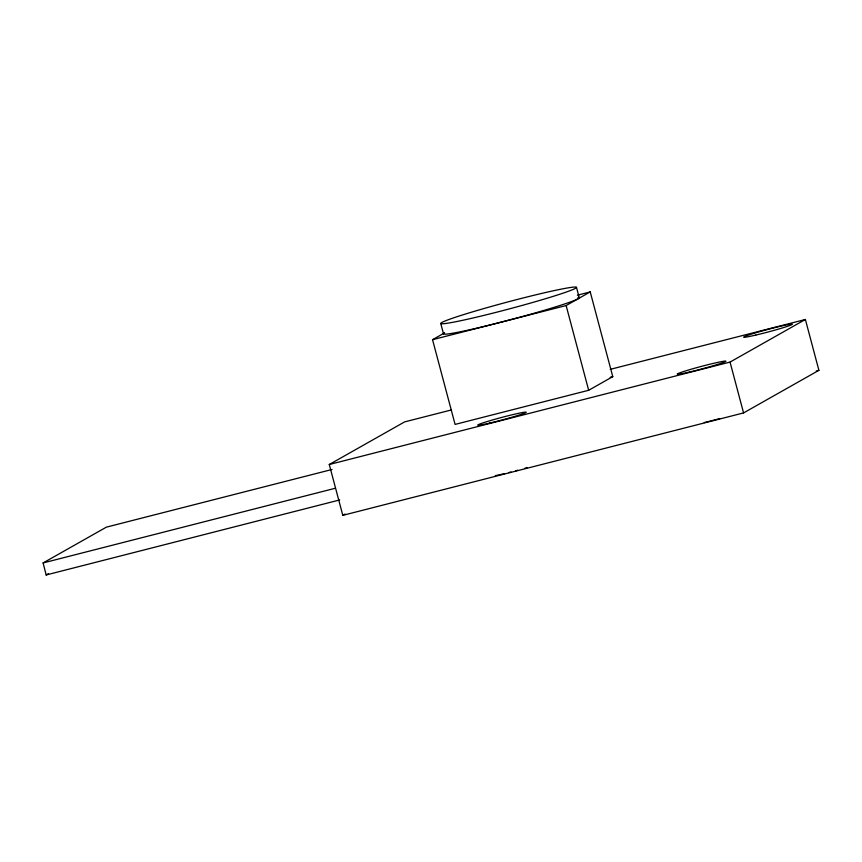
<?xml version="1.0" encoding="UTF-8"?>
<svg xmlns="http://www.w3.org/2000/svg" width="862" height="862" viewBox="0 0 862 862"><rect width="100%" height="100%" fill="white"/><g stroke="black" fill="none" stroke-linecap="round" stroke-linejoin="round"><path stroke-width="1.29" d="M577.389 295.203L590.233 291.916L612.774 376.64L588.671 390.281L455.082 424.416L432.541 339.693L444.587 332.883A70.231 3.556 -14.9 0 0 512.06 319.306A70.231 3.556 -14.9 0 0 577.928 297.422M339.682 499.949L46.171 574.965L43.1 562.94L106.382 527.145L332.053 469.467M46.171 574.965L48.52 573.639M432.541 339.693L566.129 305.547L590.233 291.916M610.199 369.367L805.377 319.479L818.9 370.315L743.572 412.92L342.807 515.347L329.273 464.51L404.601 421.906L451.451 409.935M342.807 515.347L345.123 514.032M329.273 464.51L730.039 362.083L805.377 319.479M610.177 377.308L612.774 376.64M43.1 562.94L335.307 488.258M816.292 370.983L818.9 370.315M730.039 362.083L743.572 412.92M576.495 287.391A70.231 3.556 -14.9 0 1 474.94 317.539A70.231 3.556 -14.9 0 1 474.423 311.311A70.231 3.556 -14.9 0 1 576.495 287.391L579.253 297.778M566.129 305.547L588.671 390.281M440.741 323.444L443.51 333.831M527.124 467.581A25.246 1.282 -14.9 0 1 524.861 468.238M517.793 470.221A25.246 1.282 -14.9 0 1 515.454 470.846M511.015 471.999A25.246 1.282 -14.9 0 1 508.871 472.538M504.572 473.594A25.246 1.282 -14.9 0 1 495.305 475.619M719.824 418.544A25.246 1.282 -14.9 0 1 704.232 422.563M489.713 423.07A25.246 1.282 -14.9 0 0 526.229 412.23A25.246 1.282 -14.9 0 0 489.53 420.839A25.246 1.282 -14.9 0 0 489.713 423.07M755.791 335.081A25.246 1.282 -14.9 0 0 792.307 324.241A25.246 1.282 -14.9 0 0 755.608 332.84A25.246 1.282 -14.9 0 0 755.791 335.081M689.374 372.05A25.246 1.282 -14.9 0 0 725.89 361.2A25.246 1.282 -14.9 0 0 689.191 369.809A25.246 1.282 -14.9 0 0 689.374 372.05"/></g></svg>
